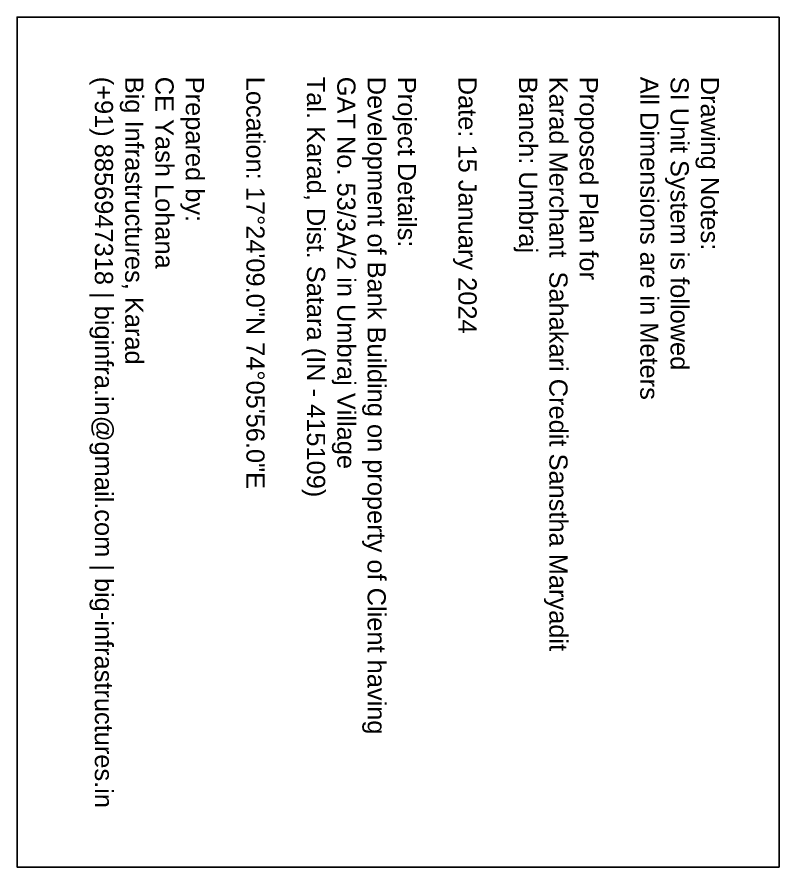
# Model space of a CAD drawing. Header units: millimetres. Extents: x 2239 to 2300, y 1619 to 1767.
# Drawn here: x 2245 to 2265.96, y 1618.5 to 1641.88 of the extents above; entities that cross this region are included whole.
import ezdxf

# ---------------------------------------------------------------- set-up
doc = ezdxf.new("R2010")
doc.units = ezdxf.units.MM
doc.header["$LTSCALE"] = 0.01
doc.header["$MEASUREMENT"] = 0
doc.styles.get("Standard").update_dxf_attribs({"font": 'arial.ttf'})

msp = doc.modelspace()

# ---------------------------------------------------------------- linework, layer by layer
msp.add_lwpolyline([(2265.958, 1641.884), (2244.997, 1641.884), (2244.997, 1618.503), (2265.958, 1618.503)], close=True)

# ---------------------------------------------------------------- texts
at = {"color": 240, "linetype": 'Continuous', "true_color": 0xed1f24, "insert": (2264.309, 1640.241), "char_height": 0.5, "attachment_point": 1, "rotation": 270}
msp.add_mtext_dynamic_manual_height_columns('{\\C256;Drawing Notes:\\PSI Unit System is followed\\PAll Dimensions are in Meters\\C0;\\P\\PProposed Plan for\\PKarad Merchant  Sahakari Credit Sanstha Maryadit\\PBranch: Umbraj\\P\\PDate: 15 January 2024\\P\\PProject Details:\\PDevelopment of Bank Building on property of Client having\\PGAT No. 53/3A/2 in Umbraj Village\\PTal. Karad, Dist. Satara (IN - 415109)\\P\\PLocation: 17°24\'09.0"N 74°05\'56.0"E\\P\\PPrepared by:\\PCE Yash Lohana\\PBig Infrastructures, Karad\\P(+91) 8856947318 | biginfra.in@gmail.com | big-infrastructures.in}', width=20.9134, gutter_width=12.5, heights=[0], dxfattribs=at)

doc.saveas('drawing.dxf')
